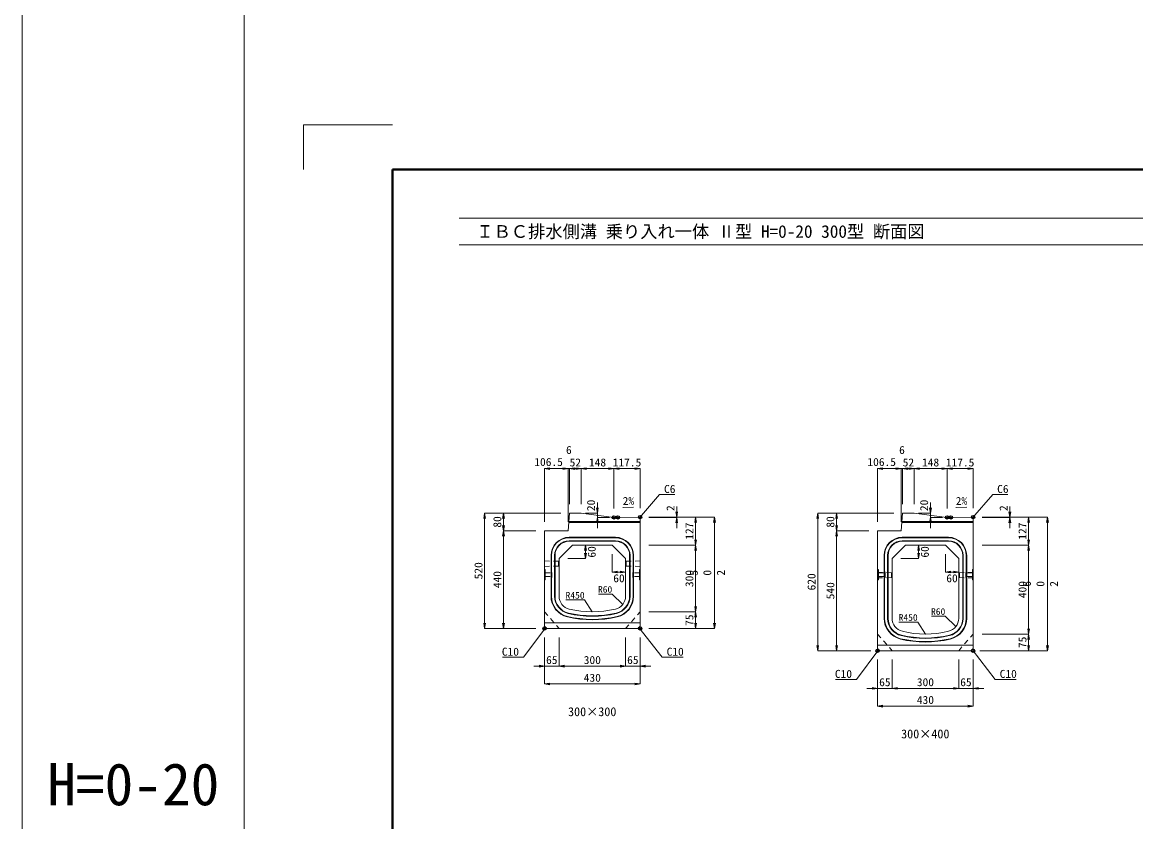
# Model space of a CAD drawing. Units: millimetres at full size; some dimension numbers follow another scale. Extents: x -1267 to 18002, y -8040 to 14480.
# Drawn here: x -1267 to 3747, y -4539 to -938 of the extents above; entities that cross this region are included whole.
import ezdxf
from ezdxf.enums import TextEntityAlignment as Align

# ---------------------------------------------------------------- set-up
doc = ezdxf.new("R2010")
doc.units = ezdxf.units.MM
doc.header["$LTSCALE"] = 30
doc.header["$PDMODE"] = 32
doc.header["$PDSIZE"] = 15
doc.linetypes.add('USER1', pattern=[1.35, 0.75, -0.6])
for name, color, linetype, lineweight in [('0_2', 7, 'Continuous', 13), ('Defpoints_3', 1, 'Continuous', 13), ('インサート', 3, 'USER1', 9), ('吊りマスター', 4, 'USER1', 9), ('図枠', 7, 'Continuous', 5), ('寸法線', 7, 'Continuous', 13), ('引出線', 4, 'Continuous', 13), ('本体', 2, 'Continuous', 13), ('目地', 132, 'Continuous', 5)]:
    doc.layers.add(name, color=color, linetype=linetype, lineweight=lineweight)
doc.layers.add('作業エリア', color=11, linetype='Continuous')
doc.styles.add('ＭＳ ゴシック', font='')
doc.styles.add('ＭＳ 明朝', font='')
doc.styles.get('ＭＳ ゴシック').set_extended_font_data('MS Gothic')
doc.styles.get('ＭＳ 明朝').set_extended_font_data('MS Mincho')

# ---------------------------------------------------------------- blocks, each defined once
blk = doc.blocks.new('open_arrow')
at = {"color": 0, "linetype": 'Continuous', "lineweight": -2}
blk.add_lwpolyline([(7.5, 1.25), (0, 0), (7.5, -1.25)], dxfattribs=at)

msp = doc.modelspace()

# ---------------------------------------------------------------- linework, layer by layer
at = {"layer": '0_2', "color": 5}
for p, q in [((-1267.22, 14480.25), (-1267.22, -8040.25)), ((-267.22, 14480.25), (-267.22, -8040.25))]:
    msp.add_line(p, q, dxfattribs=at)
at = {"layer": 'Defpoints_3'}
for p, q in [((0, -1400.17), (400, -1400.17)), ((0, -1600.17), (0, -1400.17)), ((0, -1400.17), (400, -1400.17)), ((0, -1600.17), (0, -1400.17)), ((0, -1400.17), (400, -1400.17)), ((0, -1600.17), (0, -1400.17))]:
    msp.add_line(p, q, dxfattribs=at)
at = {"layer": 'インサート'}
for p, q in [((1088.2, -3418.07), (1115.2, -3418.07)), ((1088.2, -3418.07), (1088.2, -3435.07)), ((1088.2, -3435.07), (1115.2, -3435.07)), ((1118.2, -3414.07), (1115.2, -3414.07)), ((1115.2, -3414.07), (1115.2, -3439.07)), ((1115.2, -3439.07), (1118.2, -3439.07)), ((1118.2, -3439.07), (1118.2, -3414.07)), ((1481.8, -3414.07), (1484.8, -3414.07)), ((1481.8, -3439.07), (1481.8, -3414.07)), ((1484.8, -3439.07), (1481.8, -3439.07)), ((1484.8, -3414.07), (1484.8, -3439.07)), ((1511.8, -3418.07), (1484.8, -3418.07)), ((1511.8, -3435.07), (1484.8, -3435.07)), ((1511.8, -3418.07), (1511.8, -3435.07)), ((2588.2, -3418.07), (2615.2, -3418.07)), ((2588.2, -3418.07), (2588.2, -3435.07)), ((2588.2, -3435.07), (2615.2, -3435.07)), ((2618.2, -3414.07), (2615.2, -3414.07)), ((2615.2, -3414.07), (2615.2, -3439.07)), ((2615.2, -3439.07), (2618.2, -3439.07)), ((2618.2, -3439.07), (2618.2, -3414.07)), ((2981.8, -3414.07), (2984.8, -3414.07)), ((2981.8, -3439.07), (2981.8, -3414.07)), ((2984.8, -3439.07), (2981.8, -3439.07)), ((2984.8, -3414.07), (2984.8, -3439.07)), ((3011.8, -3418.07), (2984.8, -3418.07)), ((3011.8, -3435.07), (2984.8, -3435.07)), ((3011.8, -3418.07), (3011.8, -3435.07))]:
    msp.add_line(p, q, dxfattribs=at)
at = {"layer": '作業エリア'}
for p in [(1515, -3166.57), (1515, -3166.57), (3015, -3166.57), (3015, -3166.57), (1397.5, -3168.57), (1415, -3168.57), (1415, -3168.57), (2897.5, -3168.57), (2915, -3168.57), (2915, -3168.57), (1085, -3668.57), (1515, -3668.57), (2585, -3768.57), (3015, -3768.57)]:
    msp.add_point(p, dxfattribs=at)
at = {"layer": '吊りマスター'}
for p, q in [((1085, -3364.07), (1085, -3389.07)), ((1085, -3364.07), (1147, -3365.57)), ((1085, -3389.07), (1147, -3387.57)), ((1147, -3365.57), (1147, -3387.57)), ((1515, -3364.07), (1453, -3365.57)), ((1453, -3365.57), (1453, -3387.57)), ((1515, -3389.07), (1453, -3387.57)), ((1515, -3364.07), (1515, -3389.07)), ((2585, -3416.07), (2585, -3441.07)), ((2585, -3416.07), (2647, -3417.57)), ((2585, -3441.07), (2647, -3439.57)), ((2647, -3417.57), (2647, -3439.57)), ((3015, -3416.07), (2953, -3417.57)), ((2953, -3417.57), (2953, -3439.57)), ((3015, -3441.07), (2953, -3439.57)), ((3015, -3416.07), (3015, -3441.07))]:
    msp.add_line(p, q, dxfattribs=at)
at = {"layer": '図枠', "lineweight": 40}
for p, q in [((400, -7140.17), (400, -1600.17)), ((400, -1600.17), (8200, -1600.17))]:
    msp.add_line(p, q, dxfattribs=at)
at = {"layer": '図枠', "lineweight": 13}
for p, q in [((700, -1820.17), (7900, -1820.17)), ((700, -1940.17), (7900, -1940.17))]:
    msp.add_line(p, q, dxfattribs=at)
at = {"layer": '寸法線'}
for p, q in [((1085, -2948.57), (1191.5, -2948.57)), ((1085, -3188.57), (1085, -2948.57)), ((1167.5, -2948.57), (1221.5, -2948.57)), ((1191.5, -3188.57), (1191.5, -2948.57)), ((1191.5, -3188.57), (1191.5, -2948.57)), ((1197.5, -2948.57), (1249.5, -2948.57)), ((1197.5, -3108.57), (1197.5, -2948.57)), ((1197.5, -3108.57), (1197.5, -2948.57)), ((1249.5, -3108.57), (1249.5, -2948.57)), ((1249.5, -2948.57), (1397.5, -2948.57)), ((1249.5, -3108.57), (1249.5, -2948.57)), ((1397.5, -2948.57), (1515, -2948.57)), ((1397.5, -3128.57), (1397.5, -2948.57)), ((1397.5, -3128.57), (1397.5, -2948.57)), ((1515, -3126.57), (1515, -2948.57)), ((2585, -2948.57), (2691.5, -2948.57)), ((2585, -3188.57), (2585, -2948.57)), ((2667.5, -2948.57), (2721.5, -2948.57)), ((2691.5, -3188.57), (2691.5, -2948.57)), ((2691.5, -3188.57), (2691.5, -2948.57)), ((2697.5, -2948.57), (2749.5, -2948.57)), ((2697.5, -3108.57), (2697.5, -2948.57)), ((2697.5, -3108.57), (2697.5, -2948.57)), ((2749.5, -3108.57), (2749.5, -2948.57)), ((2749.5, -2948.57), (2897.5, -2948.57)), ((2749.5, -3108.57), (2749.5, -2948.57)), ((2897.5, -2948.57), (3015, -2948.57)), ((2897.5, -3128.57), (2897.5, -2948.57)), ((2897.5, -3128.57), (2897.5, -2948.57)), ((3015, -3126.57), (3015, -2948.57)), ((1322.83, -3100.57), (1322.83, -3216.57)), ((2822.83, -3100.57), (2822.83, -3216.57)), ((815.14, -3668.57), (815.14, -3148.57)), ((1157.5, -3148.57), (815.14, -3148.57)), ((900.14, -3228.57), (900.14, -3148.57)), ((1157.5, -3148.57), (900.14, -3148.57)), ((1269.5, -3148.57), (1322.83, -3148.57)), ((1680.07, -3216.57), (1680.07, -3118.57)), ((2315.14, -3768.57), (2315.14, -3148.57)), ((2657.5, -3148.57), (2315.14, -3148.57)), ((2400.14, -3228.57), (2400.14, -3148.57)), ((2657.5, -3148.57), (2400.14, -3148.57)), ((2769.5, -3148.57), (2822.83, -3148.57)), ((3180.07, -3216.57), (3180.07, -3118.57)), ((1377.5, -3168.57), (1322.83, -3168.57)), ((1555, -3166.57), (1850.07, -3166.57)), ((1555, -3166.57), (1765.07, -3166.57)), ((1555, -3166.57), (1680.07, -3166.57)), ((1555, -3168.57), (1680.07, -3168.57)), ((1765.07, -3293.57), (1765.07, -3166.57)), ((1850.07, -3668.57), (1850.07, -3166.57)), ((2877.5, -3168.57), (2822.83, -3168.57)), ((3055, -3166.57), (3350.07, -3166.57)), ((3055, -3166.57), (3265.07, -3166.57)), ((3055, -3166.57), (3180.07, -3166.57)), ((3055, -3168.57), (3180.07, -3168.57)), ((3265.07, -3293.57), (3265.07, -3166.57)), ((3350.07, -3768.57), (3350.07, -3166.57)), ((900.14, -3668.57), (900.14, -3228.57)), ((1045, -3228.57), (900.14, -3228.57)), ((1045, -3228.57), (900.14, -3228.57)), ((2400.14, -3768.57), (2400.14, -3228.57)), ((2545, -3228.57), (2400.14, -3228.57)), ((2545, -3228.57), (2400.14, -3228.57)), ((1250, -3293.57), (1269.29, -3293.57)), ((1269.29, -3353.57), (1269.29, -3293.57)), ((1555, -3293.57), (1765.07, -3293.57)), ((1555, -3293.57), (1765.07, -3293.57)), ((1765.07, -3593.57), (1765.07, -3293.57)), ((2750, -3293.57), (2769.29, -3293.57)), ((2769.29, -3353.57), (2769.29, -3293.57)), ((3055, -3293.57), (3265.07, -3293.57)), ((3055, -3293.57), (3265.07, -3293.57)), ((3265.07, -3693.57), (3265.07, -3293.57)), ((1190, -3353.57), (1269.29, -3353.57)), ((1390, -3333.57), (1390, -3414.3)), ((2690, -3353.57), (2769.29, -3353.57)), ((2890, -3333.57), (2890, -3414.3)), ((1450, -3393.57), (1450, -3414.3)), ((2950, -3393.57), (2950, -3414.3)), ((1390, -3414.3), (1450, -3414.3)), ((2890, -3414.3), (2950, -3414.3)), ((1555, -3593.57), (1765.07, -3593.57)), ((1555, -3593.57), (1765.07, -3593.57)), ((1765.07, -3668.57), (1765.07, -3593.57)), ((1045, -3668.57), (815.14, -3668.57)), ((1045, -3668.57), (900.14, -3668.57)), ((1085, -3708.57), (1085, -3838.57)), ((1085, -3708.57), (1085, -3918.57)), ((1150, -3708.57), (1150, -3838.57)), ((1150, -3708.57), (1150, -3838.57)), ((1450, -3708.57), (1450, -3838.57)), ((1450, -3708.57), (1450, -3838.57)), ((1515, -3708.57), (1515, -3838.57)), ((1515, -3708.57), (1515, -3918.57)), ((1555, -3668.57), (1765.07, -3668.57)), ((1555, -3668.57), (1850.07, -3668.57)), ((3055, -3693.57), (3265.07, -3693.57)), ((3055, -3693.57), (3265.07, -3693.57)), ((3265.07, -3768.57), (3265.07, -3693.57)), ((2555, -3768.57), (2315.14, -3768.57)), ((2555, -3768.57), (2400.14, -3768.57)), ((2585, -3808.57), (2585, -3938.57)), ((2585, -3808.57), (2585, -4018.57)), ((2650, -3808.57), (2650, -3938.57)), ((2650, -3808.57), (2650, -3938.57)), ((2950, -3808.57), (2950, -3938.57)), ((2950, -3808.57), (2950, -3938.57)), ((3015, -3808.57), (3015, -3938.57)), ((3015, -3808.57), (3015, -4018.57)), ((3045, -3768.57), (3265.07, -3768.57)), ((3045, -3768.57), (3350.07, -3768.57)), ((1037, -3838.57), (1198, -3838.57)), ((1150, -3838.57), (1450, -3838.57)), ((1402, -3838.57), (1563, -3838.57)), ((1085, -3918.57), (1515, -3918.57)), ((2537, -3938.57), (2698, -3938.57)), ((2650, -3938.57), (2950, -3938.57)), ((2902, -3938.57), (3063, -3938.57)), ((2585, -4018.57), (3015, -4018.57))]:
    msp.add_line(p, q, dxfattribs=at)
at = {"layer": '引出線'}
for points in [[(1512, -3169.63), (1603.03, -3065.31), (1671.38, -3065.31)], [(3012, -3169.63), (3103.03, -3065.31), (3171.38, -3065.31)], [(1437.32, -3123.18), (1486.03, -3122.21), (1437.28, -3123.18)], [(2937.32, -3123.18), (2986.03, -3122.21), (2937.28, -3123.18)], [(1300, -3593.57), (1265.29, -3539.98), (1181.12, -3539.98)], [(1437.07, -3560.25), (1389.78, -3513.31), (1327.55, -3513.31)], [(2800, -3693.57), (2765.29, -3639.98), (2681.12, -3639.98)], [(2937.07, -3660.25), (2889.78, -3613.31), (2827.55, -3613.31)], [(1090, -3663.57), (989.64, -3798.42), (894.96, -3798.42)], [(1510, -3663.57), (1614.63, -3798.42), (1709.31, -3798.42)], [(2590, -3763.57), (2489.64, -3898.42), (2394.96, -3898.42)], [(3010, -3763.57), (3114.63, -3898.42), (3209.31, -3898.42)]]:
    msp.add_lwpolyline(points, dxfattribs=at)
at = {"layer": '本体'}
for p, q in [((1191.5, -3228.57), (1197.5, -3148.57)), ((1197.5, -3148.57), (1249.5, -3148.57)), ((1249.5, -3148.57), (1396.17, -3168.39)), ((2691.5, -3228.57), (2697.5, -3148.57)), ((2697.5, -3148.57), (2749.5, -3148.57)), ((2749.5, -3148.57), (2896.17, -3168.39)), ((1415, -3168.57), (1398.85, -3168.57)), ((1509, -3166.69), (1415, -3168.57)), ((1509, -3166.69), (1515, -3172.57)), ((1515, -3658.57), (1515, -3172.57)), ((2915, -3168.57), (2898.85, -3168.57)), ((3009, -3166.69), (2915, -3168.57)), ((3009, -3166.69), (3015, -3172.57)), ((3015, -3758.57), (3015, -3172.57)), ((1085, -3228.57), (1085, -3658.57)), ((1085, -3228.57), (1191.5, -3228.57)), ((2585, -3228.57), (2585, -3758.57)), ((2585, -3228.57), (2691.5, -3228.57)), ((1150, -3353.57), (1210, -3293.57)), ((1210, -3293.57), (1390, -3293.57)), ((1390, -3293.57), (1450, -3353.57)), ((2650, -3353.57), (2710, -3293.57)), ((2710, -3293.57), (2890, -3293.57)), ((2890, -3293.57), (2950, -3353.57)), ((1150, -3353.57), (1150, -3523.04)), ((1450, -3523.04), (1450, -3353.57)), ((2650, -3353.57), (2650, -3623.04)), ((2950, -3623.04), (2950, -3353.57)), ((1085, -3658.57), (1095, -3668.57)), ((1505, -3668.57), (1515, -3658.57)), ((1095, -3668.57), (1505, -3668.57)), ((2585, -3758.57), (2595, -3768.57)), ((3005, -3768.57), (3015, -3758.57)), ((2595, -3768.57), (3005, -3768.57))]:
    msp.add_line(p, q, dxfattribs=at)
at = {"layer": '本体', "lineweight": 9}
for p, q in [((1085, -3402.07), (1088.2, -3404.07)), ((1088.2, -3404.07), (1088.2, -3449.07)), ((1515, -3402.07), (1511.8, -3404.07)), ((1511.8, -3404.07), (1511.8, -3449.07)), ((2585, -3402.07), (2588.2, -3404.07)), ((2588.2, -3404.07), (2588.2, -3449.07)), ((3015, -3402.07), (3011.8, -3404.07)), ((3011.8, -3404.07), (3011.8, -3449.07)), ((1088.2, -3449.07), (1085, -3451.07)), ((1511.8, -3449.07), (1515, -3451.07)), ((2588.2, -3449.07), (2585, -3451.07)), ((3011.8, -3449.07), (3015, -3451.07)), ((1085, -3643.57), (1515, -3643.57)), ((2585, -3743.57), (3015, -3743.57))]:
    msp.add_line(p, q, dxfattribs=at)
at = {"layer": '本体', "linetype": 'USER1', "lineweight": 9}
for p, q in [((1085, -3593.57), (1150, -3668.57)), ((1450, -3668.57), (1515, -3593.57)), ((2585, -3693.57), (2650, -3768.57)), ((2950, -3768.57), (3015, -3693.57))]:
    msp.add_line(p, q, dxfattribs=at)
at = {"layer": '本体'}
for centre, radius, start, end in [((1398.85, -3148.57), 20, 262.30395, 270), ((2898.85, -3148.57), 20, 262.30395, 270), ((1210, -3523.04), 60, 180, 256.65764), ((1390, -3523.04), 60, 283.34236, 0), ((1300, -3143.57), 450, 256.65764, 283.34236), ((2710, -3623.04), 60, 180, 256.65764), ((2890, -3623.04), 60, 283.34236, 0), ((2800, -3243.57), 450, 256.65764, 283.34236)]:
    msp.add_arc(centre, radius, start, end, dxfattribs=at)
at = {"layer": '目地'}
for p, q in [((1515, -3190.57), (1194.35, -3190.57)), ((1515, -3186.57), (1194.65, -3186.57)), ((3015, -3190.57), (2694.35, -3190.57)), ((3015, -3186.57), (2694.65, -3186.57)), ((1404, -3257.57), (1196, -3257.57)), ((2904, -3257.57), (2696, -3257.57)), ((1404, -3259.57), (1196, -3259.57)), ((1404, -3273.57), (1196, -3273.57)), ((1404, -3275.57), (1196, -3275.57)), ((2904, -3259.57), (2696, -3259.57)), ((2904, -3273.57), (2696, -3273.57)), ((2904, -3275.57), (2696, -3275.57)), ((1114, -3339.57), (1114, -3523.04)), ((1116, -3339.57), (1116, -3523.04)), ((1130, -3339.57), (1130, -3523.04)), ((1132, -3339.57), (1132, -3523.04)), ((1468, -3523.04), (1468, -3339.57)), ((1470, -3523.04), (1470, -3339.57)), ((1484, -3523.04), (1484, -3339.57)), ((1486, -3523.04), (1486, -3339.57)), ((2614, -3339.57), (2614, -3623.04)), ((2616, -3339.57), (2616, -3623.04)), ((2630, -3339.57), (2630, -3623.04)), ((2632, -3339.57), (2632, -3623.04)), ((2968, -3623.04), (2968, -3339.57)), ((2970, -3623.04), (2970, -3339.57)), ((2984, -3623.04), (2984, -3339.57)), ((2986, -3623.04), (2986, -3339.57))]:
    msp.add_line(p, q, dxfattribs=at)
for centre, radius, start, end in [((1196, -3339.57), 82, 90, 180), ((1404, -3339.57), 82, 0, 90), ((2696, -3339.57), 82, 90, 180), ((2904, -3339.57), 82, 0, 90), ((1196, -3339.57), 80, 90, 180), ((1196, -3339.57), 66, 90, 180), ((1196, -3339.57), 64, 90, 180), ((1404, -3339.57), 80, 0, 90), ((1404, -3339.57), 66, 0, 90), ((1404, -3339.57), 64, 0, 90), ((2696, -3339.57), 80, 90, 180), ((2696, -3339.57), 66, 90, 180), ((2696, -3339.57), 64, 90, 180), ((2904, -3339.57), 80, 0, 90), ((2904, -3339.57), 66, 0, 90), ((2904, -3339.57), 64, 0, 90), ((1210, -3523.04), 96, 180, 256.65764), ((1210, -3523.04), 94, 180, 256.65764), ((1210, -3523.04), 80, 180, 256.65764), ((1210, -3523.04), 78, 180, 256.65764), ((1390, -3523.04), 78, 283.34236, 0), ((1390, -3523.04), 80, 283.34236, 0), ((1390, -3523.04), 94, 283.34236, 0), ((1390, -3523.04), 96, 283.34236, 0), ((1300, -3143.57), 470, 256.65764, 283.34236), ((1300, -3143.57), 468, 256.65764, 283.34236), ((1300, -3143.57), 486, 256.65764, 283.34236), ((1300, -3143.57), 484, 256.65764, 283.34236), ((2710, -3623.04), 96, 180, 256.65764), ((2710, -3623.04), 94, 180, 256.65764), ((2710, -3623.04), 80, 180, 256.65764), ((2710, -3623.04), 78, 180, 256.65764), ((2890, -3623.04), 78, 283.34236, 0), ((2890, -3623.04), 80, 283.34236, 0), ((2890, -3623.04), 94, 283.34236, 0), ((2890, -3623.04), 96, 283.34236, 0), ((2800, -3243.57), 470, 256.65764, 283.34236), ((2800, -3243.57), 468, 256.65764, 283.34236), ((2800, -3243.57), 486, 256.65764, 283.34236), ((2800, -3243.57), 484, 256.65764, 283.34236)]:
    msp.add_arc(centre, radius, start, end, dxfattribs=at)

# ---------------------------------------------------------------- block references
at = {"layer": '寸法線', "xscale": 3.2, "yscale": 3.2}
for p in [(1085, -2948.57), (1197.5, -2948.57), (1249.5, -2948.57), (1397.5, -2948.57), (2585, -2948.57), (2697.5, -2948.57), (2749.5, -2948.57), (2897.5, -2948.57), (1390, -3414.3), (2890, -3414.3), (1150, -3838.57), (1150, -3838.57), (1515, -3838.57), (1085, -3918.57), (2650, -3938.57), (2650, -3938.57), (3015, -3938.57), (2585, -4018.57)]:
    msp.add_blockref('open_arrow', p, dxfattribs=at)
for p, rotation in [((1191.5, -2948.57), 180), ((1249.5, -2948.57), 180), ((1397.5, -2948.57), 180), ((1515, -2948.57), 180), ((2691.5, -2948.57), 180), ((2749.5, -2948.57), 180), ((2897.5, -2948.57), 180), ((3015, -2948.57), 180), ((815.14, -3148.57), 270), ((900.14, -3148.57), 270), ((1322.83, -3148.57), 90), ((1680.07, -3166.57), 90), ((2315.14, -3148.57), 270), ((2400.14, -3148.57), 270), ((2822.83, -3148.57), 90), ((3180.07, -3166.57), 90), ((900.14, -3228.57), 90), ((1322.83, -3168.57), 270), ((1680.07, -3168.57), 270), ((1765.07, -3166.57), 270), ((1850.07, -3166.57), 270), ((2400.14, -3228.57), 90), ((2822.83, -3168.57), 270), ((3180.07, -3168.57), 270), ((3265.07, -3166.57), 270), ((3350.07, -3166.57), 270), ((900.14, -3228.57), 270), ((2400.14, -3228.57), 270), ((1269.29, -3293.57), 270), ((1765.07, -3293.57), 90), ((1765.07, -3293.57), 270), ((2769.29, -3293.57), 270), ((3265.07, -3293.57), 90), ((3265.07, -3293.57), 270), ((1269.29, -3353.57), 90), ((2769.29, -3353.57), 90), ((1450, -3414.3), 180), ((2950, -3414.3), 180), ((1765.07, -3593.57), 90), ((1765.07, -3593.57), 270), ((815.14, -3668.57), 90), ((900.14, -3668.57), 90), ((1765.07, -3668.57), 90), ((1850.07, -3668.57), 90), ((3265.07, -3693.57), 90), ((3265.07, -3693.57), 270), ((2315.14, -3768.57), 90), ((2400.14, -3768.57), 90), ((3265.07, -3768.57), 90), ((3350.07, -3768.57), 90), ((1085, -3838.57), 180), ((1450, -3838.57), 180), ((1450, -3838.57), 180), ((1515, -3918.57), 180), ((2585, -3938.57), 180), ((2950, -3938.57), 180), ((2950, -3938.57), 180), ((3015, -4018.57), 180)]:
    msp.add_blockref('open_arrow', p, dxfattribs=dict(at, rotation=rotation))
at = {"layer": '引出線'}
for p, xscale, yscale, rotation in [((1437.32, -3123.18), 0.16, 0.16, 1.1), ((2937.32, -3123.18), 0.16, 0.16, 1.1), ((1512, -3169.63), 0.16, 0.16, 48.9), ((3012, -3169.63), 0.16, 0.16, 48.9), ((1437.07, -3560.25), 0.133, 0.133, 135.2), ((1300, -3593.57), 0.133, 0.133, 122.9), ((2937.07, -3660.25), 0.133, 0.133, 135.2), ((1090, -3663.57), 0.16, 0.16, 233.3), ((1510, -3663.57), 0.16, 0.16, 307.8), ((2800, -3693.57), 0.133, 0.133, 122.9), ((2590, -3763.57), 0.16, 0.16, 233.3), ((3010, -3763.57), 0.16, 0.16, 307.8)]:
    msp.add_blockref('open_arrow', p, dxfattribs=dict(at, xscale=xscale, yscale=yscale, rotation=rotation))

# ---------------------------------------------------------------- texts
at = {"layer": '0_2'}
for s, height, style, p in [('300×300', 40.03, 'ＭＳ 明朝', (1299.52, -4043.54)), ('300×400', 40.03, 'ＭＳ 明朝', (2799.52, -4143.54)), ('H=0-20', 189.9, 'ＭＳ ゴシック', (-767.22, -4370.17))]:
    msp.add_text(s, height=height, dxfattribs=dict(at, style=style)).set_placement(p, align=Align.MIDDLE_CENTER)
at = {"layer": '図枠', "style": 'ＭＳ ゴシック'}
msp.add_text('\u3000ＩＢＣ排水側溝 乗り入れ一体 Ⅱ型 H=0-20 300型 断面図', height=56.96, dxfattribs=at).set_placement((700, -1880.17), align=Align.MIDDLE_LEFT)
at = {"layer": '寸法線', "style": 'ＭＳ 明朝', "width": 1.05}
for s, p in [('6', (1194.5, -2864.56)), ('6', (2694.5, -2864.56)), ('106.5', (1103.16, -2918.57)), ('52', (1223.5, -2920.57)), ('148', (1323.5, -2920.57)), ('117.5', (1456.25, -2920.57)), ('106.5', (2603.16, -2918.57)), ('52', (2723.5, -2920.57)), ('148', (2823.5, -2920.57)), ('117.5', (2956.25, -2920.57)), ('60', (1420, -3442.3)), ('60', (2920, -3442.3)), ('65', (1117.5, -3810.57)), ('300', (1300, -3810.57)), ('65', (1482.5, -3810.57)), ('430', (1300, -3890.57)), ('65', (2617.5, -3910.57)), ('300', (2800, -3910.57)), ('65', (2982.5, -3910.57)), ('430', (2800, -3990.57))]:
    msp.add_text(s, height=36.03, dxfattribs=at).set_placement(p, align=Align.MIDDLE_CENTER)
for s, p in [('20', (1294.08, -3114.18)), ('20', (2794.08, -3114.18)), ('2', (1652.07, -3126.64)), ('2', (3152.07, -3126.64)), ('80', (872.14, -3188.57)), ('127', (1737.07, -3230.07)), ('80', (2372.14, -3188.57)), ('127', (3237.07, -3230.07)), ('60', (1297.29, -3323.57)), ('60', (2797.29, -3323.57)), ('520', (787.14, -3408.57)), ('300', (1737.07, -3443.57)), ('440', (872.14, -3448.57)), ('620', (2287.14, -3458.57)), ('400', (3237.07, -3493.57)), ('540', (2372.14, -3498.57)), ('75', (1737.07, -3631.07)), ('75', (3237.07, -3731.07))]:
    msp.add_text(s, height=36.03, rotation=90, dxfattribs=at).set_placement(p, align=Align.MIDDLE_CENTER)
for s, p in [('5', (1785.62, -3430.53)), ('0', (1846.64, -3430.53)), ('2', (1907.66, -3430.53)), ('6', (3285.62, -3480.53)), ('0', (3346.64, -3480.53)), ('2', (3407.66, -3480.53))]:
    msp.add_text(s, height=36.03, rotation=90, dxfattribs=at).set_placement(p, align=Align.BOTTOM_LEFT)
at = {"layer": '引出線', "style": 'ＭＳ 明朝', "width": 1.05}
for s, p in [('C6', (1623.03, -3022.11)), ('C6', (3123.03, -3022.11)), ('C10', (1634.63, -3755.22)), ('C10', (3134.63, -3855.22))]:
    msp.add_text(s, height=36.03, dxfattribs=at).set_placement(p, align=Align.TOP_LEFT)
for p in [(1436.34, -3076.29), (2936.34, -3076.29)]:
    msp.add_text('2%', height=36.03, rotation=1.146, dxfattribs=at).set_placement(p, align=Align.TOP_LEFT)
for s, height, p in [('R450', 30.02, (1265.29, -3503.98)), ('R60', 30.02, (1389.78, -3477.31)), ('R450', 30.02, (2765.29, -3603.98)), ('R60', 30.02, (2889.78, -3577.31)), ('C10', 36.03, (969.64, -3755.22)), ('C10', 36.03, (2469.64, -3855.22))]:
    msp.add_text(s, height=height, dxfattribs=at).set_placement(p, align=Align.TOP_RIGHT)

doc.saveas('drawing.dxf')
